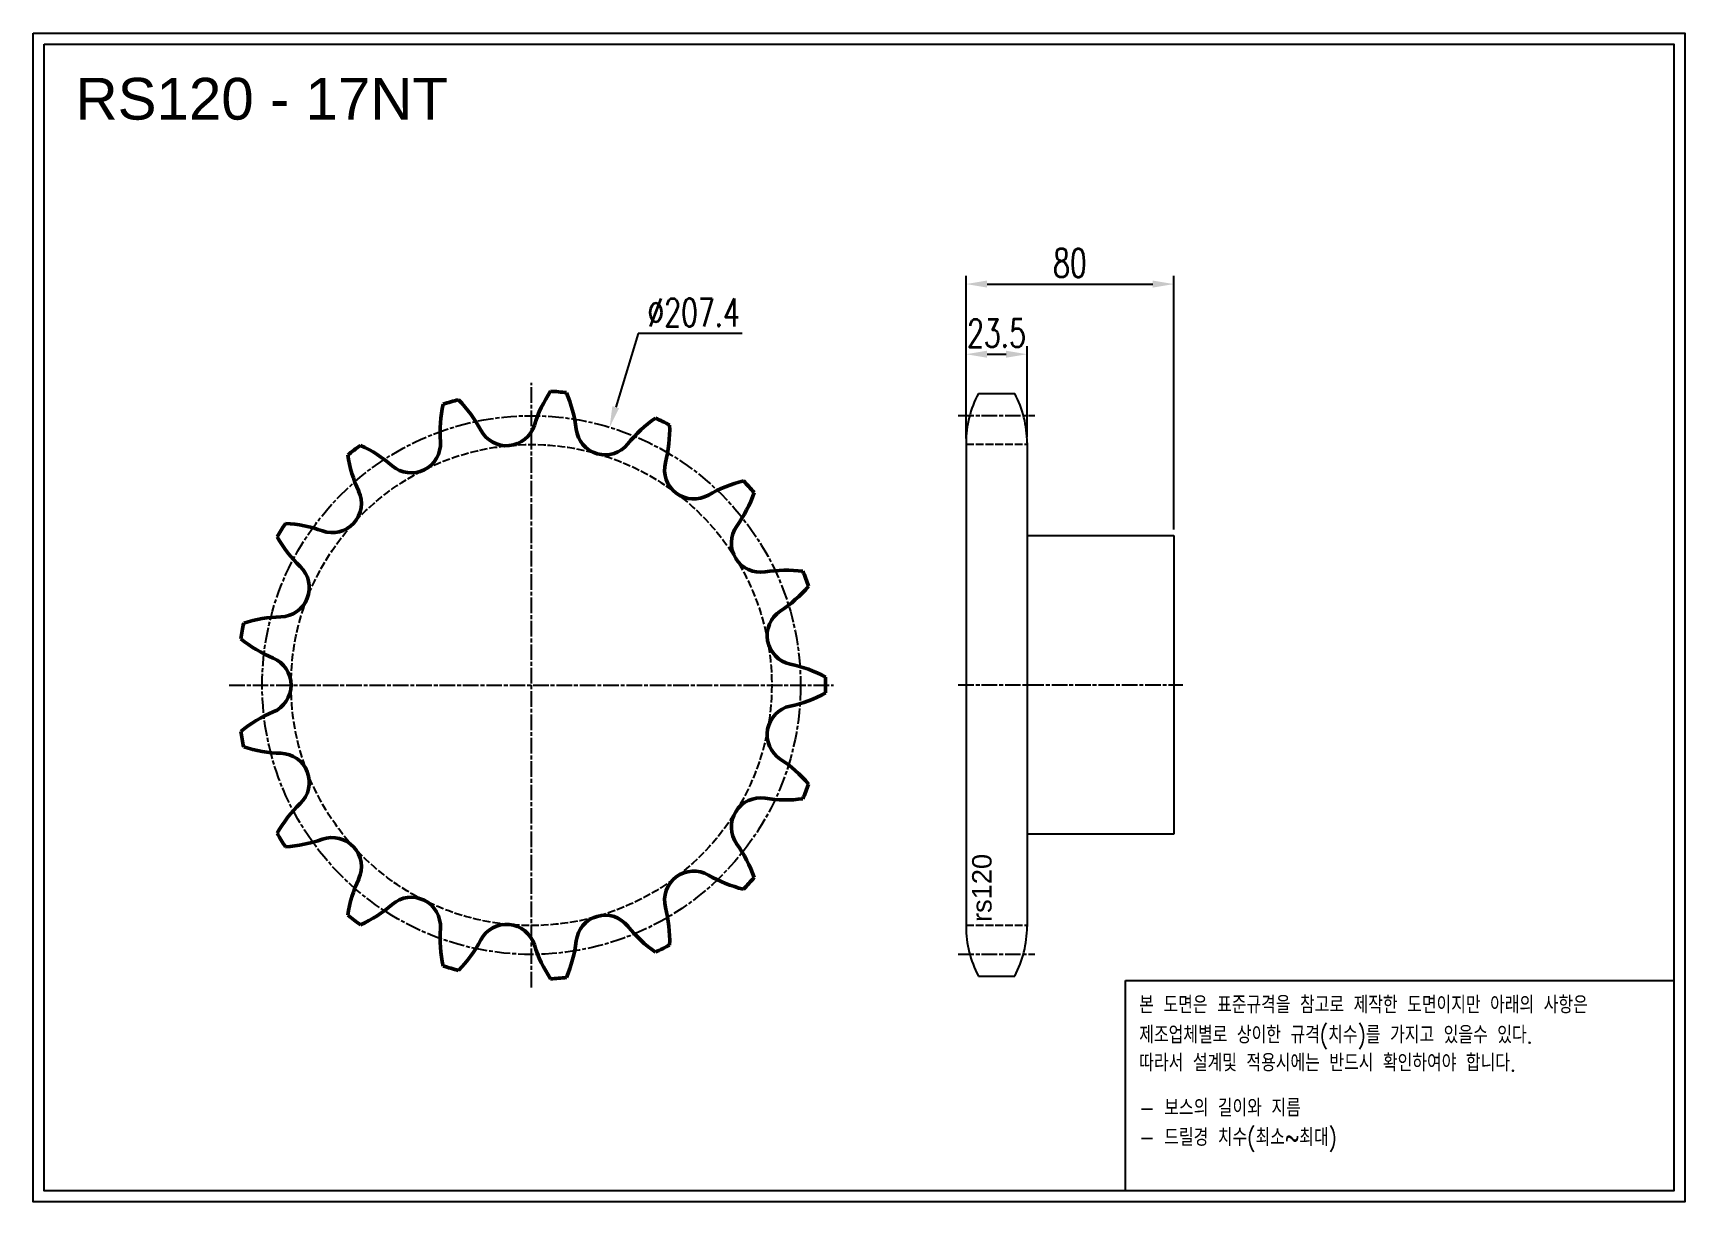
# Model space of a CAD drawing. Header units: millimetres. Extents: x -63033 to -62397, y 39429 to 39879.
import ezdxf

# ---------------------------------------------------------------- set-up
doc = ezdxf.new("R2010")
doc.units = ezdxf.units.MM
for name, pattern in [('AM_ISO02W050', [7.5, 6, -1.5]), ('AM_ISO02W050x2', [3.75, 3, -0.75]), ('AM_ISO08W050', [18, 12, -1.5, 3, -1.5]), ('AM_ISO08W050x2', [9, 6, -0.75, 1.5, -0.75])]:
    doc.linetypes.add(name, pattern=pattern)
for name, color, linetype, lineweight in [('AM_0N', 7, 'Continuous', 50), ('AM_3N', 6, 'AM_ISO02W050', 25), ('AM_7', 4, 'AM_ISO08W050', 25), ('AM_7N', 4, 'AM_ISO08W050', 25)]:
    doc.layers.add(name, color=color, linetype=linetype, lineweight=lineweight)
doc.layers.add('S-DIM', color=7, linetype='Continuous')
doc.styles.add('HAN', font='ROMANS.shx', dxfattribs={"width": 0.7, "bigfont": 'whgtxt.shx'})
doc.styles.add('HSG', font='SIMPLEX.shx', dxfattribs={"width": 0.7, "bigfont": 'HSG.shx'})
doc.styles.get("Standard").update_dxf_attribs({"font": 'arial.ttf'})
doc.dimstyles.new('APP23', dxfattribs={"dimscale": 4.5, "dimtxt": 2.4, "dimasz": 1.8, "dimexe": 0.7, "dimexo": 0.5, "dimgap": 0.6, "dimtad": 1, "dimtoh": 1, "dimdec": 1, "dimrnd": 0.01, "dimzin": 9, "dimdsep": 46, "dimtxsty": 'HSG', "dimcen": 0, "dimclrd": 1, "dimclre": 1, "dimclrt": 256, "dimazin": 2, "dimtp": 1, "dimtm": 1, "dimtfac": 0.5, "dimtdec": 1, "dimtix": 1, "dimtofl": 0, "dimtmove": 0, "dimatfit": 3, "dimfxl": 0, "dimtvp": 1, "dimtolj": 2, "dimlwd": -1, "dimlwe": -1, "dimarcsym": 0})

# ---------------------------------------------------------------- blocks, each defined once
blk = doc.blocks.new('*D1')
at = {"layer": 'Defpoints', "color": 0, "transparency": 16777216}
for p in [(-62810.69, 39727.28), (-62870.95, 39528.88)]:
    blk.add_point(p, dxfattribs=at)
at = {"layer": 'S-DIM', "color": 1, "transparency": 16777216}
for p, q in [((-62799.73, 39763.35), (-62808.33, 39735.03)), ((-62759.59, 39763.35), (-62799.73, 39763.35))]:
    blk.add_line(p, q, dxfattribs=at)
blk.add_solid([(-62809.63, 39735.42), (-62807.04, 39734.64), (-62810.69, 39727.28)], dxfattribs=at)
at = {"layer": 'S-DIM', "transparency": 16777216, "insert": (-62778.31, 39771.45), "char_height": 10.8, "attachment_point": 5, "style": 'HSG'}
blk.add_mtext('\\A2;∅207.4', dxfattribs=at)
blk = doc.blocks.new('*D2')
at = {"layer": 'Defpoints', "color": 0, "transparency": 16777216}
for p in [(-62649.9, 39755.41), (-62673.4, 39720.75), (-62649.9, 39721.28)]:
    blk.add_point(p, dxfattribs=at)
at = {"layer": 'S-DIM', "color": 1, "transparency": 16777216}
for p, q in [((-62673.4, 39723), (-62673.4, 39758.56)), ((-62649.9, 39723.53), (-62649.9, 39758.56)), ((-62665.3, 39755.41), (-62658, 39755.41))]:
    blk.add_line(p, q, dxfattribs=at)
for points in [[(-62665.3, 39756.76), (-62665.3, 39754.06), (-62673.4, 39755.41)], [(-62658, 39756.76), (-62658, 39754.06), (-62649.9, 39755.41)]]:
    blk.add_solid(points, dxfattribs=at)
at = {"layer": 'S-DIM', "transparency": 16777216, "insert": (-62661.65, 39763.51), "char_height": 10.8, "attachment_point": 5, "style": 'HSG'}
blk.add_mtext('\\A2;23.5', dxfattribs=at)
blk = doc.blocks.new('*D3')
at = {"layer": 'Defpoints', "color": 0, "transparency": 16777216}
for p in [(-62593.4, 39782.41), (-62673.4, 39720.75), (-62593.4, 39685.69)]:
    blk.add_point(p, dxfattribs=at)
at = {"layer": 'S-DIM', "color": 1, "transparency": 16777216}
for p, q in [((-62673.4, 39723), (-62673.4, 39785.56)), ((-62593.4, 39687.94), (-62593.4, 39785.56)), ((-62665.3, 39782.41), (-62601.5, 39782.41))]:
    blk.add_line(p, q, dxfattribs=at)
for points in [[(-62665.3, 39783.76), (-62665.3, 39781.06), (-62673.4, 39782.41)], [(-62601.5, 39783.76), (-62601.5, 39781.06), (-62593.4, 39782.41)]]:
    blk.add_solid(points, dxfattribs=at)
at = {"layer": 'S-DIM', "transparency": 16777216, "insert": (-62633.4, 39790.51), "char_height": 10.8, "attachment_point": 5, "style": 'HSG'}
blk.add_mtext('\\A2;80', dxfattribs=at)
blk = doc.blocks.new('notice1')
at = {"color": 4}
blk.add_lwpolyline([(-22142.12, 1735.9), (-22053.8, 1735.9), (-22053.8, 1702.07), (-22142.12, 1702.07)], close=True, dxfattribs=at)
at = {"color": 4, "style": 'HAN', "width": 0.8}
for s, p in [('본 도면은 표준규격을 참고로 제작한 도면이지만 아래의 사항은', (-22139.9, 1730.62)), ('제조업체별로 상이한 규격(치수)를 가지고 있을수 있다.', (-22139.9, 1725.78)), ('따라서 설계및 적용시에는 반드시 확인하여야 합니다.', (-22139.9, 1721.28)), ('- 보스의 길이와 지름', (-22139.9, 1714.03)), ('- 드릴경 치수(최소~최대)', (-22139.9, 1709.27))]:
    blk.add_text(s, height=2.7949, dxfattribs=at).set_placement(p)

msp = doc.modelspace()

# ---------------------------------------------------------------- linework, layer by layer
for p, q in [((-62668.67, 39740.28), (-62654.63, 39740.28)), ((-62673.4, 39721.28), (-62673.4, 39535.1)), ((-62649.9, 39721.28), (-62649.9, 39535.1)), ((-62649.9, 39685.69), (-62593.4, 39685.69)), ((-62593.4, 39685.69), (-62593.4, 39570.69)), ((-62593.4, 39570.69), (-62649.9, 39570.69)), ((-62668.67, 39516.1), (-62654.63, 39516.1))]:
    msp.add_line(p, q)
for points in [[(-63032.76, 39879.01), (-62396.52, 39879.01), (-62396.52, 39429.15), (-63032.76, 39429.15)], [(-63028.47, 39874.73), (-62400.81, 39874.73), (-62400.81, 39433.43), (-63028.47, 39433.43)]]:
    msp.add_lwpolyline(points, close=True)
for centre, start, end in [((-62632.9, 39721.28), 152.02179, 180), ((-62690.4, 39721.28), 0, 27.97821), ((-62632.9, 39535.1), 180, 207.97821), ((-62690.4, 39535.1), 332.02179, 0)]:
    msp.add_arc(centre, 40.5, start, end)
at = {"layer": 'AM_0N'}
for centre, radius, start, end in [((-62791.3, 39712.96), 50.68, 146.16829, 162.64706), ((-62840.82, 39628.08), 113.34, 83.16259, 86.24917), ((-62873.9, 39720.61), 50.68, 6.76471, 23.24347), ((-62825.31, 39725.11), 50.68, 167.34476, 183.82353), ((-62840.82, 39628.08), 113.34, 104.33906, 107.42564), ((-62905.09, 39702.41), 50.68, 27.94118, 44.41994), ((-62850.39, 39731.42), 11.23, 207.94118, 342.64706), ((-62812.42, 39727.9), 11.23, 186.76471, 321.47059), ((-62763.98, 39689.34), 50.68, 124.99182, 141.47059), ((-62840.82, 39628.08), 113.34, 61.98612, 65.0727), ((-62838.24, 39726.31), 50.68, 345.58824, 2.067), ((-62840.82, 39628.08), 113.34, 125.51553, 128.60211), ((-62927.6, 39674.18), 50.68, 49.11765, 65.59641), ((-62887.08, 39720.98), 11.23, 229.11765, 3.82353), ((-62861.41, 39724.16), 50.68, 188.52123, 205), ((-62778.27, 39710.9), 11.23, 165.58824, 300.29412), ((-62917.52, 39698), 11.23, 250.29412, 25), ((-62747.04, 39657.45), 50.68, 103.81535, 120.29412), ((-62802.93, 39718.74), 50.68, 324.41176, 340.89053), ((-62840.82, 39628.08), 113.34, 40.80965, 43.89623), ((-62840.82, 39628.08), 113.34, 146.69201, 149.77858), ((-62938.39, 39639.71), 50.68, 70.29412, 86.77288), ((-62752.58, 39682.72), 11.23, 144.41176, 279.11765), ((-62894.73, 39710.24), 50.68, 209.6977, 226.17647), ((-62937.59, 39665.57), 11.23, 271.47059, 46.17647), ((-62742.77, 39621.59), 50.68, 82.63888, 99.11765), ((-62840.82, 39628.08), 113.34, 19.63318, 22.71976), ((-62772.73, 39698.93), 50.68, 303.23529, 319.71406), ((-62738.8, 39647.15), 11.23, 123.23529, 257.94118), ((-62840.82, 39628.08), 113.34, 167.86848, 170.95505), ((-62936.01, 39603.68), 50.68, 91.47059, 107.94935), ((-62920.76, 39685.22), 50.68, 230.87417, 247.35294), ((-62944.6, 39628.08), 11.23, 292.64706, 67.35294), ((-62751.73, 39586.61), 50.68, 61.46241, 77.94118), ((-62840.82, 39628.08), 113.34, 358.45671, 1.54329), ((-62751.73, 39669.55), 50.68, 282.05882, 298.53759), ((-62738.8, 39609.01), 11.23, 102.05882, 236.76471), ((-62920.76, 39570.94), 50.68, 112.64706, 129.12583), ((-62840.82, 39628.08), 113.34, 189.04495, 192.13152), ((-62936.01, 39652.48), 50.68, 252.05065, 268.52941), ((-62937.59, 39590.59), 11.23, 313.82353, 88.52941), ((-62772.73, 39557.23), 50.68, 40.28594, 56.76471), ((-62840.82, 39628.08), 113.34, 337.28024, 340.36682), ((-62894.73, 39545.92), 50.68, 133.82353, 150.3023), ((-62752.58, 39573.44), 11.23, 80.88235, 215.58824), ((-62742.77, 39634.57), 50.68, 260.88235, 277.36112), ((-62840.82, 39628.08), 113.34, 210.22142, 213.30799), ((-62938.39, 39616.45), 50.68, 273.22712, 289.70588), ((-62917.52, 39558.16), 11.23, 335, 109.70588), ((-62802.93, 39537.41), 50.68, 19.10947, 35.58824), ((-62778.27, 39545.26), 11.23, 59.70588, 194.41176), ((-62747.04, 39598.71), 50.68, 239.70588, 256.18465), ((-62861.41, 39532), 50.68, 155, 171.47877), ((-62840.82, 39628.08), 113.34, 316.10377, 319.19035), ((-62927.6, 39581.98), 50.68, 294.40359, 310.88235), ((-62887.08, 39535.18), 11.23, 356.17647, 130.88235), ((-62838.24, 39529.85), 50.68, 357.933, 14.41176), ((-62840.82, 39628.08), 113.34, 231.39789, 234.48447), ((-62850.39, 39524.74), 11.23, 17.35294, 152.05882), ((-62812.42, 39528.26), 11.23, 38.52941, 173.23529), ((-62825.31, 39531.05), 50.68, 176.17647, 192.65524), ((-62905.09, 39553.75), 50.68, 315.58006, 332.05882), ((-62873.9, 39535.55), 50.68, 336.75653, 353.23529), ((-62763.98, 39566.82), 50.68, 218.52941, 235.00818), ((-62791.3, 39543.2), 50.68, 197.35294, 213.83171), ((-62840.82, 39628.08), 113.34, 294.9273, 298.01388), ((-62840.82, 39628.08), 113.34, 252.57436, 255.66094), ((-62840.82, 39628.08), 113.34, 273.75083, 276.83741)]:
    msp.add_arc(centre, radius, start, end, dxfattribs=at)
at = {"layer": 'AM_3N', "linetype": 'AM_ISO02W050x2'}
for p, q in [((-62673.4, 39720.75), (-62649.9, 39720.75)), ((-62673.4, 39535.63), (-62649.9, 39535.63))]:
    msp.add_line(p, q, dxfattribs=at)
msp.add_circle((-62840.82, 39628.08), 92.56, dxfattribs=at)
at = {"layer": 'AM_7', "linetype": 'AM_ISO08W050x2'}
for p, q in [((-62676.4, 39731.86), (-62646.9, 39731.86)), ((-62676.4, 39628.19), (-62589.97, 39628.19)), ((-62676.4, 39524.52), (-62646.9, 39524.52))]:
    msp.add_line(p, q, dxfattribs=at)
msp.add_circle((-62840.82, 39628.08), 103.67, dxfattribs=at)
at = {"layer": 'AM_7N', "linetype": 'AM_ISO08W050x2'}
for p, q in [((-62840.82, 39511.74), (-62840.82, 39744.42)), ((-62957.16, 39628.08), (-62724.48, 39628.08))]:
    msp.add_line(p, q, dxfattribs=at)

# ---------------------------------------------------------------- block references
at = {"xscale": 2.3911759872, "yscale": 2.3911759872, "zscale": 2.3911759872}
msp.add_blockref('notice1', (-9666.3, 35363.49), dxfattribs=at)

# ---------------------------------------------------------------- texts
msp.add_text('RS120 - 17NT', height=16.0665).set_placement((-63016.37, 39845.7))
at = {"insert": (-62671.08, 39536.89), "char_height": 7.5, "attachment_point": 1, "rotation": 90}
msp.add_mtext_dynamic_manual_height_columns('rs120', width=80.6418, gutter_width=37.5, heights=[0], dxfattribs=at)

# ---------------------------------------------------------------- dimensions: what is measured, and where the dimension line sits
at = {"layer": 'S-DIM'}
dim = msp.add_linear_dim(base=(-62593.4, 39782.41), p1=(-62673.4, 39720.75), p2=(-62593.4, 39685.69), dimstyle='APP23', dxfattribs=at)
dim.commit()
dim.dimension.update_dxf_attribs({"geometry": '*D3', "text_midpoint": (-62633.4, 39790.51)})
dim = msp.add_diameter_dim_2p(p1=(-62870.95, 39528.88), p2=(-62810.69, 39727.28), dimstyle='APP23', dxfattribs=at)
dim.commit()
dim.dimension.update_dxf_attribs({"geometry": '*D1', "text_midpoint": (-62778.31, 39763.35), "dimtype": 131})
dim = msp.add_linear_dim(base=(-62649.9, 39755.41), p1=(-62673.4, 39720.75), p2=(-62649.9, 39721.28), dimstyle='APP23', dxfattribs=at)
dim.commit()
dim.dimension.update_dxf_attribs({"geometry": '*D2', "text_midpoint": (-62661.65, 39755.41), "dimtype": 128})

doc.saveas('drawing.dxf')
